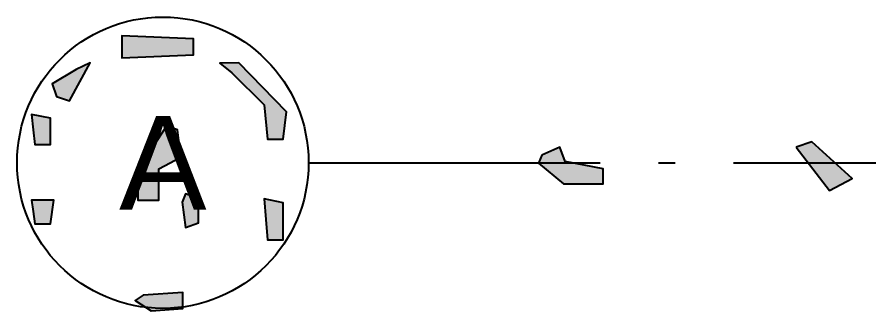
# Model space of a CAD drawing. Header units: millimetres. Extents: x -7200 to 93979, y -9600 to 40920.
# Drawn here: x -7200 to -3110, y -713 to 700 of the extents above; entities that cross this region are included whole.
import ezdxf
from ezdxf.enums import TextEntityAlignment as Align

# ---------------------------------------------------------------- set-up
doc = ezdxf.new("R2010")
doc.units = ezdxf.units.MM
doc.linetypes.add('ОСЕВАЯ', pattern=[2040, 1400, -280, 80, -280])
for name, color, linetype in [('ЗАЛИВКА', 7, 'Continuous'), ('МАРКИ', 1, 'Continuous'), ('ОСИ', 1, 'ОСЕВАЯ'), ('ПЛАН', 7, 'Continuous')]:
    doc.layers.add(name, color=color, linetype=linetype)
doc.styles.add('Arial', font='arial.ttf')

msp = doc.modelspace()

# ---------------------------------------------------------------- hatches: boundary and pattern name
at = {"layer": 'ЗАЛИВКА'}
for points in [[(-6696.1, 556.7), (-6696.1, 503.4), (-6353.4, 518.6), (-6353.4, 594.7), (-6696.1, 610)], [(-6916.9, 447.5), (-7031.2, 379), (-7010.8, 318.1), (-6947.4, 297.7), (-6848.4, 480.5)], [(-6168.1, 432.3), (-6013.2, 277.4), (-5998, 112.4), (-5921.9, 112.4), (-5906.6, 244.4), (-6135.1, 480.5), (-6226.5, 478)], [(-7122.5, 158.1), (-7114.9, 87.1), (-7038.8, 87.1), (-7038.8, 214), (-7130.2, 231.7)], [(-6551.4, 71.8), (-6619.9, -32.3), (-6619.9, -179.5), (-6518.4, -179.5), (-6518.4, -29.7), (-6414.3, 26.1), (-6429.5, 158.1), (-6482.9, 175.9)], [(-3459.6, 74.4), (-3299.6, -133.8), (-3190.5, -75.4), (-3383.4, 99.7)], [(-4680.6, 36.3), (-4695.8, -1.8), (-4576.5, -100.8), (-4386.1, -100.8), (-4386.1, -29.7), (-4568.9, 5.8), (-4594.2, 74.4)], [(-6406.7, -189.6), (-6391.5, -311.5), (-6328, -288.6), (-6328, -171.9), (-6391.5, -149)], [(-7122.5, -235.3), (-7114.9, -293.7), (-7038.8, -293.7), (-7023.5, -179.5), (-7130.2, -179.5)], [(-6005.6, -273.4), (-5998, -369.9), (-5921.9, -369.9), (-5921.9, -192.2), (-6013.2, -174.4)], [(-6594.5, -636.4), (-6632.6, -661.8), (-6556.5, -712.6), (-6404.2, -699.9), (-6404.2, -623.7)]]:
    msp.add_hatch(color=7, dxfattribs=at).paths.add_polyline_path(points)

# ---------------------------------------------------------------- linework, layer by layer
at = {"layer": 'МАРКИ'}
msp.add_line((-5800, 0), (-5800, 0), dxfattribs=at)
msp.add_circle((-6500, 0), 700, dxfattribs=at)
at = {"layer": 'ОСИ', "linetype": 'ОСЕВАЯ'}
msp.add_line((-5800, 0), (91300, 0), dxfattribs=at)
at = {"layer": 'ПЛАН'}
for points in [[(-6696.1, 556.7), (-6696.1, 503.4), (-6353.4, 518.6), (-6353.4, 594.7), (-6696.1, 610)], [(-6916.9, 447.5), (-7031.2, 379), (-7010.8, 318.1), (-6947.4, 297.7), (-6848.4, 480.5)], [(-6168.1, 432.3), (-6013.2, 277.4), (-5998, 112.4), (-5921.9, 112.4), (-5906.6, 244.4), (-6135.1, 480.5), (-6226.5, 478)], [(-7122.5, 158.1), (-7114.9, 87.1), (-7038.8, 87.1), (-7038.8, 214), (-7130.2, 231.7)], [(-6551.4, 71.8), (-6619.9, -32.3), (-6619.9, -179.5), (-6518.4, -179.5), (-6518.4, -29.7), (-6414.3, 26.1), (-6429.5, 158.1), (-6482.9, 175.9)], [(-3459.6, 74.4), (-3299.6, -133.8), (-3190.5, -75.4), (-3383.4, 99.7)], [(-4680.6, 36.3), (-4695.8, -1.8), (-4576.5, -100.8), (-4386.1, -100.8), (-4386.1, -29.7), (-4568.9, 5.8), (-4594.2, 74.4)], [(-6406.7, -189.6), (-6391.5, -311.5), (-6328, -288.6), (-6328, -171.9), (-6391.5, -149)], [(-7122.5, -235.3), (-7114.9, -293.7), (-7038.8, -293.7), (-7023.5, -179.5), (-7130.2, -179.5)], [(-6005.6, -273.4), (-5998, -369.9), (-5921.9, -369.9), (-5921.9, -192.2), (-6013.2, -174.4)], [(-6594.5, -636.4), (-6632.6, -661.8), (-6556.5, -712.6), (-6404.2, -699.9), (-6404.2, -623.7)]]:
    msp.add_lwpolyline(points, close=True, dxfattribs=at)

# ---------------------------------------------------------------- texts
at = {"layer": 'МАРКИ', "style": 'Arial'}
msp.add_text('А', height=450, dxfattribs=at).set_placement((-6500, 0), align=Align.MIDDLE_CENTER)

doc.saveas('drawing.dxf')
